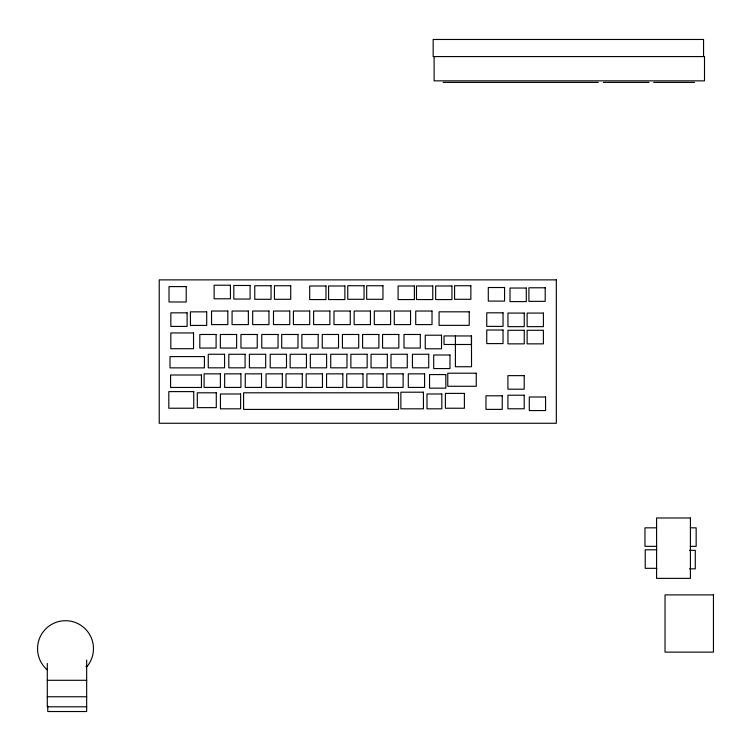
<?xml version="1.0" encoding="UTF-8"?>
<svg xmlns="http://www.w3.org/2000/svg" width="751" height="751" viewBox="0 0 751 751"><rect width="100%" height="100%" fill="white"/><g stroke="black" fill="none" stroke-linecap="round" stroke-linejoin="round"><path stroke-width="1.13" d="M443.156 82.403L598.247 82.403M603.382 82.403L649.071 82.403M653.699 82.403L694.591 82.403M471.525 335.96L444.038 335.941L444.038 344.493L471.468 344.493L471.468 335.941L471.525 366.732L455.406 366.732L455.406 335.96M656.59 527.831L644.968 527.831L644.968 546.352L656.59 546.352M690.338 527.831L696.149 527.831L696.149 546.352L690.338 546.352M656.843 549.798L645.231 549.798L645.231 568.329L656.843 568.329M689.484 550.314L695.295 550.314L695.295 568.845L689.484 568.845M47.304 680.293L86.665 680.293M47.304 696.759L86.665 696.759M86.665 706.794L47.304 706.794L47.304 663.405M85.933 666.325L86.665 666.954A27.965 27.965 0 0 0 83.802 627.517A27.965 27.965 0 0 0 44.365 630.371A27.965 27.965 0 0 0 47.219 669.817M703.556 56.578L703.556 39.474L433.167 39.474L433.167 56.578L704.504 56.578L704.504 80.855L434.116 80.855L434.116 56.578M86.665 660.026L86.665 711.526L47.764 711.526L47.764 706.015M556.331 279.87L159.231 279.87L159.231 423.264L556.331 423.264L556.331 279.87M230.426 285.22L214.138 285.22L214.138 298.795L230.426 298.795L230.426 285.22M250.092 285.483L233.814 285.483L233.814 299.048L250.092 299.048L250.092 285.483M271.045 285.737L254.767 285.737L254.767 299.302L271.045 299.302L271.045 285.737M290.721 285.737L274.434 285.737L274.434 299.302L290.721 299.302L290.721 285.737M364.047 285.737L347.76 285.737L347.76 299.302L364.047 299.302L364.047 285.737M382.954 285.737L366.676 285.737L366.676 299.302L382.954 299.302L382.954 285.737M470.849 285.737L454.562 285.737L454.562 299.302L470.849 299.302L470.849 285.737M325.981 285.99L309.694 285.99L309.694 299.565L325.981 299.565L325.981 285.99M344.887 285.99L328.6 285.99L328.6 299.565L344.887 299.565L344.887 285.99M414.383 285.99L398.096 285.99L398.096 299.565L414.383 299.565L414.383 285.99M432.773 285.99L416.495 285.99L416.495 299.565L432.773 299.565L432.773 285.99M451.942 285.99L435.655 285.99L435.655 299.565L451.942 299.565L451.942 285.99M186.21 286.6L169.022 286.6L169.022 301.986L186.21 301.986L186.21 286.6M504.569 287.52L488.291 287.52L488.291 301.095L504.569 301.095L504.569 287.52M545.198 287.783L528.911 287.783L528.911 301.348L545.198 301.348L545.198 287.783M526.291 288.037L510.004 288.037L510.004 301.602L526.291 301.602L526.291 288.037M227.825 311.027L211.538 311.027L211.538 324.601L227.825 324.601L227.825 311.027M248.365 311.027L232.078 311.027L232.078 324.601L248.365 324.601L248.365 311.027M268.961 311.027L252.674 311.027L252.674 324.601L268.961 324.601L268.961 311.027M289.764 311.027L273.486 311.027L273.486 324.601L289.764 324.601L289.764 311.027M309.722 311.027L293.434 311.027L293.434 324.601L309.722 324.601L309.722 311.027M329.886 311.027L313.608 311.027L313.608 324.601L329.886 324.601L329.886 311.027M350.266 311.027L333.988 311.027L333.988 324.601L350.266 324.601L350.266 311.027M370.44 311.027L354.153 311.027L354.153 324.601L370.44 324.601L370.44 311.027M390.604 311.027L374.317 311.027L374.317 324.601L390.604 324.601L390.604 311.027M410.553 311.027L394.275 311.027L394.275 324.601L410.553 324.601L410.553 311.027M432.013 311.027L415.725 311.027L415.725 324.601L432.013 324.601L432.013 311.027M206.703 311.853L190.425 311.853L190.425 325.418L206.703 325.418L206.703 311.853M469.225 311.825L439.082 311.825L439.082 325.361L469.225 325.361L469.225 311.825M187.112 312.838L170.834 312.838L170.834 326.413L187.112 326.413L187.112 312.838M503.039 312.82L486.751 312.82L486.751 326.385L503.039 326.385L503.039 312.82M524.245 313.073L507.958 313.073L507.958 326.647L524.245 326.647L524.245 313.073M543.405 313.073L527.127 313.073L527.127 326.647L543.405 326.647L543.405 313.073M503.039 330.027L486.751 330.027L486.751 343.601L503.039 343.601L503.039 330.027M524.245 330.29L507.958 330.29L507.958 343.855L524.245 343.855L524.245 330.29M543.405 330.29L527.127 330.29L527.127 343.855L543.405 343.855L543.405 330.29M193.533 332.937L170.824 332.937L170.824 348.708L193.533 348.708L193.533 332.937M216.1 334.477L199.813 334.477L199.813 348.051L216.1 348.051L216.1 334.477M236.64 334.477L220.353 334.477L220.353 348.051L236.64 348.051L236.64 334.477M257.236 334.477L240.949 334.477L240.949 348.051L257.236 348.051L257.236 334.477M278.048 334.477L261.761 334.477L261.761 348.051L278.048 348.051L278.048 334.477M297.997 334.477L281.709 334.477L281.709 348.051L297.997 348.051L297.997 334.477M318.161 334.477L301.883 334.477L301.883 348.051L318.161 348.051L318.161 334.477M338.541 334.477L322.263 334.477L322.263 348.051L338.541 348.051L338.541 334.477M358.715 334.477L342.428 334.477L342.428 348.051L358.715 348.051L358.715 334.477M378.88 334.477L362.592 334.477L362.592 348.051L378.88 348.051L378.88 334.477M398.828 334.477L382.55 334.477L382.55 348.051L398.828 348.051L398.828 334.477M420.288 334.477L404 334.477L404 348.051L420.288 348.051L420.288 334.477M441.532 335.209L425.254 335.209L425.254 348.783L441.532 348.783L441.532 335.209M224.549 354.265L208.262 354.265L208.262 367.83L224.549 367.83L224.549 354.265M245.089 354.265L228.802 354.265L228.802 367.83L245.089 367.83L245.089 354.265M265.685 354.265L249.398 354.265L249.398 367.83L265.685 367.83L265.685 354.265M286.497 354.265L270.21 354.265L270.21 367.83L286.497 367.83L286.497 354.265M306.446 354.265L290.158 354.265L290.158 367.83L306.446 367.83L306.446 354.265M326.61 354.265L310.332 354.265L310.332 367.83L326.61 367.83L326.61 354.265M346.99 354.265L330.712 354.265L330.712 367.83L346.99 367.83L346.99 354.265M367.164 354.265L350.877 354.265L350.877 367.83L367.164 367.83L367.164 354.265M387.328 354.265L371.041 354.265L371.041 367.83L387.328 367.83L387.328 354.265M407.277 354.265L390.999 354.265L390.999 367.83L407.277 367.83L407.277 354.265M428.737 354.265L412.449 354.265L412.449 367.83L428.737 367.83L428.737 354.265M449.98 354.998L433.702 354.998L433.702 368.563L449.98 368.563L449.98 354.998M204.422 356.594L169.998 356.594L169.998 367.868L204.422 367.868L204.422 356.594M476.256 373.209L447.765 373.209L447.765 386.267L476.256 386.267L476.256 373.209M220.39 373.848L204.112 373.848L204.112 387.422L220.39 387.422L220.39 373.848M240.93 373.848L224.652 373.848L224.652 387.422L240.93 387.422L240.93 373.848M261.526 373.848L245.248 373.848L245.248 387.422L261.526 387.422L261.526 373.848M282.338 373.848L266.051 373.848L266.051 387.422L282.338 387.422L282.338 373.848M302.287 373.848L286.009 373.848L286.009 387.422L302.287 387.422L302.287 373.848M322.461 373.848L306.173 373.848L306.173 387.422L322.461 387.422L322.461 373.848M342.841 373.848L326.554 373.848L326.554 387.422L342.841 387.422L342.841 373.848M363.005 373.848L346.727 373.848L346.727 387.422L363.005 387.422L363.005 373.848M383.17 373.848L366.892 373.848L366.892 387.422L383.17 387.422L383.17 373.848M403.127 373.848L386.84 373.848L386.84 387.422L403.127 387.422L403.127 373.848M424.578 373.848L408.3 373.848L408.3 387.422L424.578 387.422L424.578 373.848M445.831 374.58L429.544 374.58L429.544 388.154L445.831 388.154L445.831 374.58M201.456 374.993L170.59 374.993L170.59 387.46L201.456 387.46L201.456 374.993M524.207 375.631L507.92 375.631L507.92 389.196L524.207 389.196L524.207 375.631M193.739 391.609L168.806 391.609L168.806 408.234L193.739 408.234L193.739 391.609M423.433 392.2L400.874 392.2L400.874 408.826L423.433 408.826L423.433 392.2M216.288 392.801L197.297 392.801L197.297 407.633L216.288 407.633L216.288 392.801M398.509 392.801L243.596 392.801L243.596 409.417L398.509 409.417L398.509 392.801M464.39 393.393L445.39 393.393L445.39 408.234L464.39 408.234L464.39 393.393M240.62 393.984L220.447 393.984L220.447 408.826L240.62 408.826L240.62 393.984M441.832 393.984L426.99 393.984L426.99 408.826L441.832 408.826L441.832 393.984M524.207 395.214L507.92 395.214L507.92 408.788L524.207 408.788L524.207 395.214M502.25 395.805L485.963 395.805L485.963 409.379L502.25 409.379L502.25 395.805M545.573 396.997L529.286 396.997L529.286 410.562L545.573 410.562L545.573 396.997M690.413 517.983L656.59 517.983L656.59 578.364L690.413 578.364L690.413 517.983M713.45 594.886L665.029 594.886L665.029 652.121L713.45 652.121L713.45 594.886"/></g></svg>
